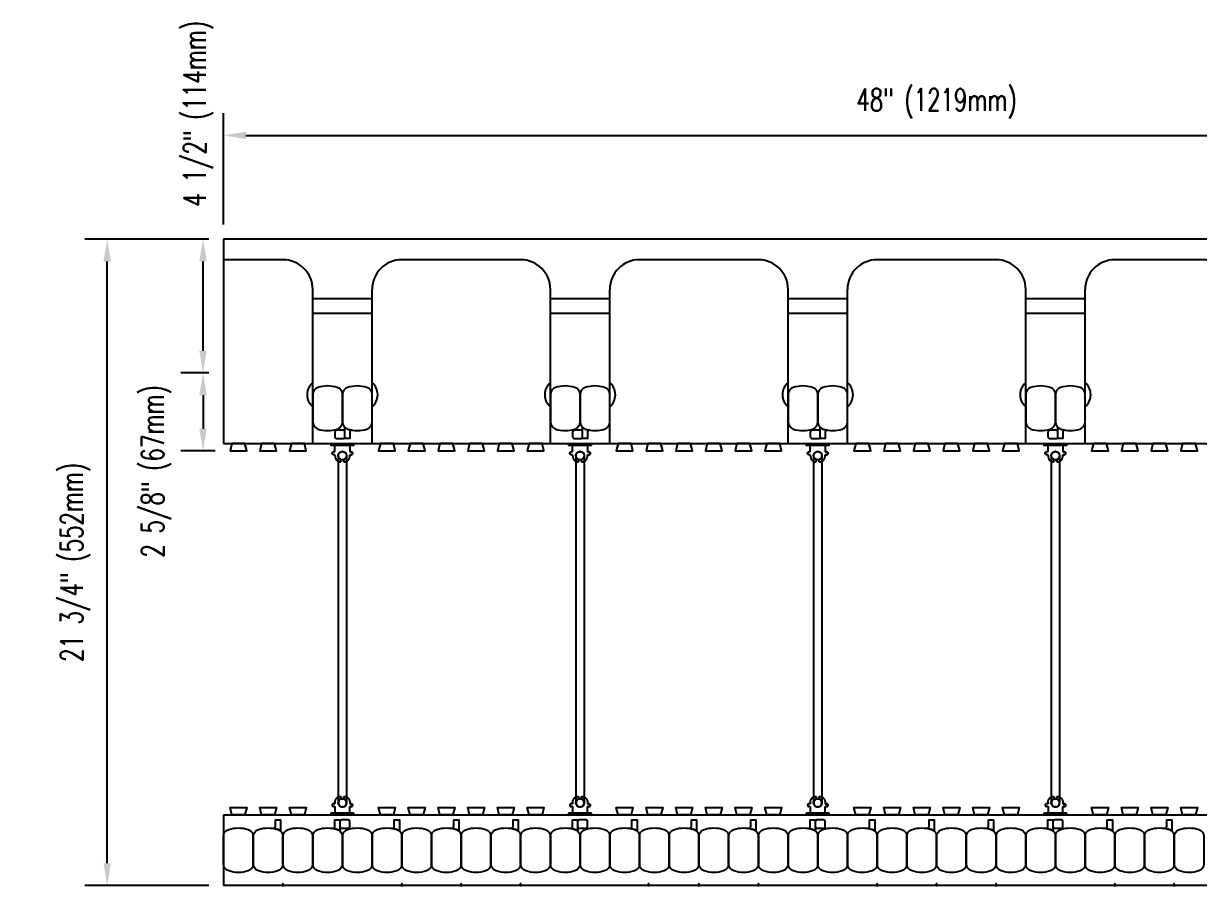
# Model space of a CAD drawing. Header units: inches. Extents: x 434.7 to 494.2, y 240.4 to 298.6.
# Drawn here: x 434.69 to 474.28, y 269.61 to 298.63 of the extents above; entities that cross this region are included whole.
import ezdxf

# ---------------------------------------------------------------- set-up
doc = ezdxf.new("R2010")
doc.units = ezdxf.units.IN
doc.header["$MEASUREMENT"] = 0
for name, color, linetype in [('HATCH', 12, 'Continuous'), ('line25', 2, 'Continuous'), ('LINE50', 5, 'Continuous'), ('LINE9', 9, 'Continuous'), ('TEXT', 4, 'Continuous')]:
    doc.layers.add(name, color=color, linetype=linetype)
doc.styles.add('DIM', font='romans.shx', dxfattribs={"width": 0.7})
doc.dimstyles.new('ext_8', dxfattribs={"dimscale": 8, "dimtxt": 0.09375, "dimasz": 0.09375, "dimexe": 0.09375, "dimexo": 0.0625, "dimgap": 0.0625, "dimtad": 1, "dimdec": 3, "dimzin": 3, "dimdsep": 46, "dimlunit": 4, "dimtxsty": 'DIM', "dimcen": 0.09, "dimdle": 0.09375, "dimclrt": 4, "dimadec": 0, "dimazin": 0, "dimtfac": 1, "dimtdec": 3, "dimtmove": 2, "dimatfit": 3, "dimfxl": 0.09375, "dimfrac": 2, "dimtolj": 1, "dimtzin": 0, "dimarcsym": 0})

# ---------------------------------------------------------------- blocks, each defined once
blk = doc.blocks.new('*D38')
at = {"layer": 'Defpoints', "color": 0, "transparency": 16777216}
for p in [(489.428, 294.863), (441.428, 291.365), (489.428, 291.365)]:
    blk.add_point(p, dxfattribs=at)
at = {"layer": 'TEXT', "color": 0, "lineweight": -2, "transparency": 16777216}
for p, q in [((441.428, 291.865), (441.428, 295.613)), ((489.428, 291.865), (489.428, 295.613)), ((442.178, 294.863), (488.678, 294.863))]:
    blk.add_line(p, q, dxfattribs=at)
at = {"layer": 'TEXT', "color": 0, "transparency": 16777216}
for points in [[(442.178, 294.988), (442.178, 294.738), (441.428, 294.863)], [(488.678, 294.988), (488.678, 294.738), (489.428, 294.863)]]:
    blk.add_solid(points, dxfattribs=at)
at = {"layer": 'TEXT', "color": 4, "transparency": 16777216, "insert": (465.428, 295.935), "char_height": 0.75, "attachment_point": 5, "style": 'DIM'}
blk.add_mtext('\\A1;48" (1219mm)', dxfattribs=at)
blk = doc.blocks.new('*D30')
at = {"layer": 'Defpoints', "color": 0, "transparency": 16777216}
for p in [(441.428, 286.865), (440.737, 284.24), (441.647, 284.24)]:
    blk.add_point(p, dxfattribs=at)
at = {"layer": 'TEXT', "color": 0, "lineweight": -2, "transparency": 16777216}
for p, q in [((440.928, 286.865), (439.987, 286.865)), ((440.737, 286.115), (440.737, 284.99)), ((441.147, 284.24), (439.987, 284.24))]:
    blk.add_line(p, q, dxfattribs=at)
at = {"layer": 'TEXT', "color": 0, "transparency": 16777216}
for points in [[(440.612, 286.115), (440.862, 286.115), (440.737, 286.865)], [(440.612, 284.99), (440.862, 284.99), (440.737, 284.24)]]:
    blk.add_solid(points, dxfattribs=at)
at = {"layer": 'TEXT', "color": 4, "transparency": 16777216, "insert": (439.166, 283.552), "char_height": 0.75, "attachment_point": 5, "rotation": 90, "style": 'DIM'}
blk.add_mtext('\\A1;2 5/8" (67mm)', dxfattribs=at)
blk = doc.blocks.new('*D31')
at = {"layer": 'Defpoints', "color": 0, "transparency": 16777216}
for p in [(440.737, 291.365), (441.428, 291.365), (441.428, 286.865)]:
    blk.add_point(p, dxfattribs=at)
at = {"layer": 'TEXT', "color": 0, "lineweight": -2, "transparency": 16777216}
for p, q in [((440.928, 291.365), (439.987, 291.365)), ((440.737, 287.615), (440.737, 290.615)), ((440.928, 286.865), (439.987, 286.865))]:
    blk.add_line(p, q, dxfattribs=at)
at = {"layer": 'TEXT', "color": 0, "transparency": 16777216}
for points in [[(440.612, 290.615), (440.862, 290.615), (440.737, 291.365)], [(440.612, 287.615), (440.862, 287.615), (440.737, 286.865)]]:
    blk.add_solid(points, dxfattribs=at)
at = {"layer": 'TEXT', "color": 4, "transparency": 16777216, "insert": (440.577, 295.59), "char_height": 0.75, "attachment_point": 5, "rotation": 90, "style": 'DIM'}
blk.add_mtext('\\A1;4 1/2" (114mm)', dxfattribs=at)
blk = doc.blocks.new('*D39')
at = {"layer": 'Defpoints', "color": 0, "transparency": 16777216}
for p in [(437.511, 291.365), (441.428, 291.365), (441.428, 269.615)]:
    blk.add_point(p, dxfattribs=at)
at = {"layer": 'TEXT', "color": 0, "lineweight": -2, "transparency": 16777216}
for p, q in [((440.928, 291.365), (436.761, 291.365)), ((437.511, 270.365), (437.511, 290.615)), ((440.928, 269.615), (436.761, 269.615))]:
    blk.add_line(p, q, dxfattribs=at)
at = {"layer": 'TEXT', "color": 0, "transparency": 16777216}
for points in [[(437.386, 290.615), (437.636, 290.615), (437.511, 291.365)], [(437.386, 270.365), (437.636, 270.365), (437.511, 269.615)]]:
    blk.add_solid(points, dxfattribs=at)
at = {"layer": 'TEXT', "color": 4, "transparency": 16777216, "insert": (436.44, 280.49), "char_height": 0.75, "attachment_point": 5, "rotation": 90, "style": 'DIM'}
blk.add_mtext('\\A1;21 3/4" (552mm)', dxfattribs=at)
blk = doc.blocks.new('WEB_12_CENTRE_TOP')
for p, q in [((11.688, 0.141), (0, 0.141)), ((11.688, -0.141), (0, -0.141))]:
    blk.add_line(p, q)
for centre in [(0, 0), (11.688, 0)]:
    blk.add_circle(centre, 0.141)
blk = doc.blocks.new('Connector')
blk.add_point((0.271, 0))
at = {"layer": 'LINE9'}
for p, q in [((0, 0.375), (0, -0.375)), ((0.062, -0.375), (0.062, 0.375)), ((0.281, 0.25), (0.062, 0.25))]:
    blk.add_line(p, q, dxfattribs=at)
for points, weights in [([(0.007, 0.375), (0.004, 0.375), (0, 0.375)], [1, 0.972587069138, 0.950305488115]), ([(0.327, 0.343), (0.308, 0.343), (0.281, 0.317), (0.281, 0.297)], [1, 0.85355339, 0.85355339, 1]), ([(0.328, 0.343), (0.327, 0.343), (0.327, 0.343)], [1, 0.70710678, 1]), ([(0.375, 0.297), (0.375, 0.317), (0.348, 0.343), (0.329, 0.343)], [1, 0.85355339, 0.85355339, 1]), ([(0.406, 0.25), (0.546, 0.25), (0.619, 0.131)], [0.958404415409, 0.794674173519, 0.864651571113]), ([(0.619, 0.052), (0.612, 0.049), (0.604, 0.049)], [0.83615024178, 0.892081430621, 1]), ([(0, -0.375), (0.004, -0.375), (0.007, -0.375)], [0.950305488115, 0.972587069138, 1]), ([(0.281, -0.297), (0.281, -0.317), (0.308, -0.343), (0.327, -0.343)], [1, 0.85355339, 0.85355339, 1]), ([(0.327, -0.343), (0.281, -0.343), (0.281, -0.297)], [1, 0.70710678, 1]), ([(0.329, -0.343), (0.348, -0.343), (0.375, -0.317), (0.375, -0.297)], [1, 0.85355339, 0.85355339, 1]), ([(0.375, -0.297), (0.375, -0.343), (0.329, -0.343)], [1, 0.70710678, 1]), ([(0.619, -0.131), (0.546, -0.25), (0.406, -0.25)], [0.864651574428, 0.794674169686, 0.958404415195]), ([(0.604, -0.049), (0.612, -0.049), (0.619, -0.052)], [1, 0.89208144177, 0.836150253337])]:
    blk.add_rational_spline(points, weights, degree=2, dxfattribs=at)
for points, degree in [([(0, 0.375), (0.002, 0.375), (0.005, 0.375), (0.007, 0.375)], 3), ([(0.007, 0.375), (0.021, 0.375), (0.051, 0.375), (0.062, 0.375), (0.062, 0.375)], 3), ([(0.281, 0.25), (0.281, 0.297)], 1), ([(0.327, 0.343), (0.327, 0.343), (0.328, 0.343), (0.328, 0.343)], 3), ([(0.328, 0.343), (0.329, 0.343), (0.329, 0.343), (0.329, 0.343)], 3), ([(0.375, 0.25), (0.375, 0.297)], 1), ([(0.406, 0.25), (0.375, 0.25)], 1), ([(0.406, 0.25), (0.406, 0.25)], 1), ([(0.406, 0.25), (0.406, 0.25)], 1), ([(0.406, 0.25), (0.406, 0.25)], 1), ([(0.406, 0.25), (0.406, 0.25)], 1), ([(0.406, 0.25), (0.406, 0.25)], 1), ([(0.406, 0.25), (0.406, 0.25)], 1), ([(0.406, 0.25), (0.406, 0.25)], 1), ([(0.406, 0.25), (0.406, 0.25)], 1), ([(0.406, 0.25), (0.406, 0.25)], 1), ([(0.406, 0.25), (0.406, 0.25)], 1), ([(0.406, 0.25), (0.406, 0.25)], 1), ([(0.406, 0.25), (0.406, 0.25)], 1), ([(0.406, 0.25), (0.406, 0.25)], 1), ([(0.406, 0.25), (0.406, 0.25)], 1), ([(0.406, 0.25), (0.406, 0.25)], 1), ([(0.406, 0.25), (0.406, 0.25)], 1), ([(0.406, 0.25), (0.406, 0.25)], 1), ([(0.406, 0.25), (0.406, 0.25)], 1), ([(0.406, 0.25), (0.406, 0.25)], 1), ([(0.406, 0.25), (0.406, 0.25)], 1), ([(0.406, 0.25), (0.406, 0.25)], 1), ([(0.406, 0.25), (0.406, 0.25)], 1), ([(0.406, 0.25), (0.406, 0.25)], 1), ([(0.406, 0.25), (0.406, 0.25)], 1), ([(0.604, 0.049), (0.532, 0.049)], 1), ([(0.532, 0.049), (0.532, 0.049)], 1), ([(0.532, 0.049), (0.532, 0.049)], 1), ([(0.532, 0.049), (0.532, 0.049)], 1), ([(0.532, 0.049), (0.532, 0.049)], 1), ([(0.532, 0.049), (0.532, 0.049)], 1), ([(0.532, 0.049), (0.532, 0.049)], 1), ([(0.532, 0.049), (0.532, 0.049)], 1), ([(0.532, 0.049), (0.532, 0.049)], 1), ([(0.532, 0.049), (0.532, 0.049)], 1), ([(0.532, 0.049), (0.532, 0.049)], 1), ([(0.604, 0.049), (0.609, 0.049), (0.614, 0.05), (0.619, 0.052)], 3), ([(0.604, 0.049), (0.604, 0.049)], 1), ([(0.604, 0.049), (0.604, 0.049)], 1), ([(0.604, 0.049), (0.604, 0.049)], 1), ([(0.604, 0.049), (0.604, 0.049)], 1), ([(0.619, 0.131), (0.619, 0.052)], 1), ([(0.619, 0.131), (0.619, 0.131)], 1), ([(0.619, 0.131), (0.619, 0.131)], 1), ([(0.619, 0.131), (0.619, 0.131)], 1), ([(0.619, 0.131), (0.619, 0.131)], 1), ([(0.007, -0.375), (0.005, -0.375), (0.002, -0.375), (0, -0.375)], 3), ([(0.062, -0.375), (0.062, -0.375), (0.051, -0.375), (0.021, -0.375), (0.007, -0.375)], 3), ([(0.062, -0.25), (0.281, -0.25)], 1), ([(0.281, -0.297), (0.281, -0.25)], 1), ([(0.281, -0.25), (0.281, -0.297)], 1), ([(0.328, -0.343), (0.328, -0.343), (0.327, -0.343), (0.327, -0.343)], 3), ([(0.329, -0.343), (0.329, -0.343), (0.329, -0.343), (0.328, -0.343)], 3), ([(0.375, -0.25), (0.375, -0.297)], 1), ([(0.375, -0.297), (0.375, -0.25)], 1), ([(0.406, -0.25), (0.375, -0.25)], 1), ([(0.406, -0.25), (0.406, -0.25)], 1), ([(0.406, -0.25), (0.406, -0.25)], 1), ([(0.406, -0.25), (0.406, -0.25)], 1), ([(0.406, -0.25), (0.406, -0.25)], 1), ([(0.406, -0.25), (0.406, -0.25)], 1), ([(0.406, -0.25), (0.406, -0.25)], 1), ([(0.406, -0.25), (0.406, -0.25)], 1), ([(0.406, -0.25), (0.406, -0.25)], 1), ([(0.406, -0.25), (0.406, -0.25)], 1), ([(0.406, -0.25), (0.406, -0.25)], 1), ([(0.406, -0.25), (0.406, -0.25)], 1), ([(0.532, -0.049), (0.604, -0.049)], 1), ([(0.604, -0.049), (0.58, -0.049), (0.556, -0.049), (0.532, -0.049)], 3), ([(0.532, -0.049), (0.532, -0.049)], 1), ([(0.532, -0.049), (0.532, -0.049)], 1), ([(0.532, -0.049), (0.532, -0.049)], 1), ([(0.532, -0.049), (0.532, -0.049)], 1), ([(0.619, -0.052), (0.614, -0.05), (0.609, -0.049), (0.604, -0.049)], 3), ([(0.604, -0.049), (0.604, -0.049)], 1), ([(0.604, -0.049), (0.604, -0.049)], 1), ([(0.604, -0.049), (0.604, -0.049)], 1), ([(0.604, -0.049), (0.604, -0.049)], 1), ([(0.604, -0.049), (0.604, -0.049)], 1), ([(0.604, -0.049), (0.604, -0.049)], 1), ([(0.604, -0.049), (0.604, -0.049)], 1), ([(0.604, -0.049), (0.604, -0.049)], 1), ([(0.619, -0.052), (0.619, -0.131)], 1), ([(0.619, -0.131), (0.619, -0.131)], 1), ([(0.619, -0.131), (0.619, -0.131)], 1), ([(0.619, -0.131), (0.619, -0.131)], 1), ([(0.619, -0.131), (0.619, -0.131)], 1)]:
    blk.add_open_spline(points, degree=degree, dxfattribs=at)
for points, weights, knots in [([(0.062, 0.375), (0.062, 0.375), (0.046, 0.375), (0.03, 0.375), (0.007, 0.375)], [0.868718858569, 0.861102746415, 1, 0.861102734288, 0.868718859898], [0, 0, 0, 0.5, 0.5, 1, 1, 1]), ([(0.532, 0.049), (0.472, 0.203), (0.333, 0.113), (0.157, 0), (0.333, -0.113), (0.472, -0.203), (0.532, -0.049)], [0.899508922286, 0.599718215298, 1, 0.54226024, 1, 0.599718224335, 0.899508908749], [0, 0, 0, 0.318112, 0.318112, 0.681888, 0.681888, 1, 1, 1]), ([(0.007, -0.375), (0.03, -0.375), (0.046, -0.375), (0.062, -0.375), (0.062, -0.375)], [0.868718859319, 0.861102739573, 1, 0.861102742958, 0.868718858948], [0, 0, 0, 0.5, 0.5, 1, 1, 1])]:
    blk.add_rational_spline(points, weights, degree=2, knots=knots, dxfattribs=at)

msp = doc.modelspace()

# ---------------------------------------------------------------- linework, layer by layer
at = {"layer": 'HATCH'}
for p, q in [((446.4282, 289.3648), (444.4282, 289.3648)), ((454.4282, 289.3648), (452.4282, 289.3648)), ((462.4282, 289.3648), (460.4282, 289.3648)), ((470.4282, 289.3648), (468.4282, 289.3648)), ((446.4282, 288.8648), (444.4282, 288.8648)), ((454.4282, 288.8648), (452.4282, 288.8648)), ((462.4282, 288.8648), (460.4282, 288.8648)), ((470.4282, 288.8648), (468.4282, 288.8648))]:
    msp.add_line(p, q, dxfattribs=at)
at = {"layer": 'line25'}
for p, q in [((443.4282, 290.6773), (441.4282, 290.6773)), ((451.4282, 290.6773), (447.4282, 290.6773)), ((459.4282, 290.6773), (455.4282, 290.6773)), ((467.4282, 290.6773), (463.4282, 290.6773)), ((475.4282, 290.6773), (471.4282, 290.6773)), ((444.4282, 284.4898), (444.4282, 289.6773)), ((446.4282, 284.4898), (446.4282, 289.6773)), ((452.4282, 284.4898), (452.4282, 289.6773)), ((454.4282, 284.4898), (454.4282, 289.6773)), ((460.4282, 284.4898), (460.4282, 289.6773)), ((462.4282, 284.4898), (462.4282, 289.6773)), ((468.4282, 284.4898), (468.4282, 289.6773)), ((470.4282, 284.4898), (470.4282, 289.6773)), ((441.4282, 284.4898), (489.4282, 284.4898)), ((441.4282, 271.9898), (489.4282, 271.9898))]:
    msp.add_line(p, q, dxfattribs=at)
for points in [[(441.7093, 284.4898), (441.647, 284.2398), (442.2093, 284.2398), (442.147, 284.4898)], [(442.7093, 284.4898), (442.647, 284.2398), (443.2093, 284.2398), (443.147, 284.4898)], [(443.7093, 284.4898), (443.647, 284.2398), (444.2093, 284.2398), (444.147, 284.4898)], [(446.7093, 284.4898), (446.647, 284.2398), (447.2093, 284.2398), (447.147, 284.4898)], [(447.7093, 284.4898), (447.647, 284.2398), (448.2093, 284.2398), (448.147, 284.4898)], [(448.7093, 284.4898), (448.647, 284.2398), (449.2093, 284.2398), (449.147, 284.4898)], [(449.7093, 284.4898), (449.647, 284.2398), (450.2093, 284.2398), (450.147, 284.4898)], [(450.7093, 284.4898), (450.647, 284.2398), (451.2093, 284.2398), (451.147, 284.4898)], [(451.7093, 284.4898), (451.647, 284.2398), (452.2093, 284.2398), (452.147, 284.4898)], [(454.7093, 284.4898), (454.647, 284.2398), (455.2093, 284.2398), (455.147, 284.4898)], [(455.7093, 284.4898), (455.647, 284.2398), (456.2093, 284.2398), (456.147, 284.4898)], [(456.7093, 284.4898), (456.647, 284.2398), (457.2093, 284.2398), (457.147, 284.4898)], [(457.7093, 284.4898), (457.647, 284.2398), (458.2093, 284.2398), (458.147, 284.4898)], [(458.7093, 284.4898), (458.647, 284.2398), (459.2093, 284.2398), (459.147, 284.4898)], [(459.7093, 284.4898), (459.647, 284.2398), (460.2093, 284.2398), (460.147, 284.4898)], [(462.7093, 284.4898), (462.647, 284.2398), (463.2093, 284.2398), (463.147, 284.4898)], [(463.7093, 284.4898), (463.647, 284.2398), (464.2093, 284.2398), (464.147, 284.4898)], [(464.7093, 284.4898), (464.647, 284.2398), (465.2093, 284.2398), (465.147, 284.4898)], [(465.7093, 284.4898), (465.647, 284.2398), (466.2093, 284.2398), (466.147, 284.4898)], [(466.7093, 284.4898), (466.647, 284.2398), (467.2093, 284.2398), (467.147, 284.4898)], [(467.7093, 284.4898), (467.647, 284.2398), (468.2093, 284.2398), (468.147, 284.4898)], [(470.7093, 284.4898), (470.647, 284.2398), (471.2093, 284.2398), (471.147, 284.4898)], [(471.7093, 284.4898), (471.647, 284.2398), (472.2093, 284.2398), (472.147, 284.4898)], [(472.7093, 284.4898), (472.647, 284.2398), (473.2093, 284.2398), (473.147, 284.4898)], [(473.7093, 284.4898), (473.647, 284.2398), (474.2093, 284.2398), (474.147, 284.4898)], [(441.7093, 271.9898), (441.647, 272.2398), (442.2093, 272.2398), (442.147, 271.9898)], [(442.7093, 271.9898), (442.647, 272.2398), (443.2093, 272.2398), (443.147, 271.9898)], [(443.7093, 271.9898), (443.647, 272.2398), (444.2093, 272.2398), (444.147, 271.9898)], [(446.7093, 271.9898), (446.647, 272.2398), (447.2093, 272.2398), (447.147, 271.9898)], [(447.7093, 271.9898), (447.647, 272.2398), (448.2093, 272.2398), (448.147, 271.9898)], [(448.7093, 271.9898), (448.647, 272.2398), (449.2093, 272.2398), (449.147, 271.9898)], [(449.7093, 271.9898), (449.647, 272.2398), (450.2093, 272.2398), (450.147, 271.9898)], [(450.7093, 271.9898), (450.647, 272.2398), (451.2093, 272.2398), (451.147, 271.9898)], [(451.7093, 271.9898), (451.647, 272.2398), (452.2093, 272.2398), (452.147, 271.9898)], [(454.7093, 271.9898), (454.647, 272.2398), (455.2093, 272.2398), (455.147, 271.9898)], [(455.7093, 271.9898), (455.647, 272.2398), (456.2093, 272.2398), (456.147, 271.9898)], [(456.7093, 271.9898), (456.647, 272.2398), (457.2093, 272.2398), (457.147, 271.9898)], [(457.7093, 271.9898), (457.647, 272.2398), (458.2093, 272.2398), (458.147, 271.9898)], [(458.7093, 271.9898), (458.647, 272.2398), (459.2093, 272.2398), (459.147, 271.9898)], [(459.7093, 271.9898), (459.647, 272.2398), (460.2093, 272.2398), (460.147, 271.9898)], [(462.7093, 271.9898), (462.647, 272.2398), (463.2093, 272.2398), (463.147, 271.9898)], [(463.7093, 271.9898), (463.647, 272.2398), (464.2093, 272.2398), (464.147, 271.9898)], [(464.7093, 271.9898), (464.647, 272.2398), (465.2093, 272.2398), (465.147, 271.9898)], [(465.7093, 271.9898), (465.647, 272.2398), (466.2093, 272.2398), (466.147, 271.9898)], [(466.7093, 271.9898), (466.647, 272.2398), (467.2093, 272.2398), (467.147, 271.9898)], [(467.7093, 271.9898), (467.647, 272.2398), (468.2093, 272.2398), (468.147, 271.9898)], [(470.7093, 271.9898), (470.647, 272.2398), (471.2093, 272.2398), (471.147, 271.9898)], [(471.7093, 271.9898), (471.647, 272.2398), (472.2093, 272.2398), (472.147, 271.9898)], [(472.7093, 271.9898), (472.647, 272.2398), (473.2093, 272.2398), (473.147, 271.9898)], [(473.7093, 271.9898), (473.647, 272.2398), (474.2093, 272.2398), (474.147, 271.9898)]]:
    msp.add_lwpolyline(points, close=True, dxfattribs=at)
for centre, start, end in [((443.4282, 289.6773), 0, 90), ((447.4282, 289.6773), 90, 180), ((451.4282, 289.6773), 0, 90), ((455.4282, 289.6773), 90, 180), ((459.4282, 289.6773), 0, 90), ((463.4282, 289.6773), 90, 180), ((467.4282, 289.6773), 0, 90), ((471.4282, 289.6773), 90, 180)]:
    msp.add_arc(centre, 1, start, end, dxfattribs=at)
at = {"layer": 'LINE50'}
for p, q in [((489.4282, 291.3648), (441.4282, 291.3648)), ((441.4282, 291.3648), (441.4282, 284.4898)), ((441.4282, 271.9898), (441.4282, 269.6148)), ((489.4282, 269.6148), (441.4282, 269.6148))]:
    msp.add_line(p, q, dxfattribs=at)
at = {"layer": 'LINE9'}
for points in [[(444.6012, 284.9789, 0.1576708), (445.2551, 284.9789, 0.3253046), (445.4282, 285.2167), (445.4282, 286.1379, 0.3253046), (445.2551, 286.3758, 0.1576708), (444.6012, 286.3758, 0.3253046), (444.4282, 286.1379), (444.4282, 285.2167, 0.3253046)], [(445.6012, 284.9789, 0.1576708), (446.2551, 284.9789, 0.3253046), (446.4282, 285.2167), (446.4282, 286.1379, 0.3253046), (446.2551, 286.3758, 0.1576708), (445.6012, 286.3758, 0.3253046), (445.4282, 286.1379), (445.4282, 285.2167, 0.3253046)], [(452.6012, 284.9789, 0.1576708), (453.2551, 284.9789, 0.3253046), (453.4282, 285.2167), (453.4282, 286.1379, 0.3253046), (453.2551, 286.3758, 0.1576708), (452.6012, 286.3758, 0.3253046), (452.4282, 286.1379), (452.4282, 285.2167, 0.3253046)], [(453.6012, 284.9789, 0.1576708), (454.2551, 284.9789, 0.3253046), (454.4282, 285.2167), (454.4282, 286.1379, 0.3253046), (454.2551, 286.3758, 0.1576708), (453.6012, 286.3758, 0.3253046), (453.4282, 286.1379), (453.4282, 285.2167, 0.3253046)], [(460.6012, 284.9789, 0.1576708), (461.2551, 284.9789, 0.3253046), (461.4282, 285.2167), (461.4282, 286.1379, 0.3253046), (461.2551, 286.3758, 0.1576708), (460.6012, 286.3758, 0.3253046), (460.4282, 286.1379), (460.4282, 285.2167, 0.3253046)], [(461.6012, 284.9789, 0.1576708), (462.2551, 284.9789, 0.3253046), (462.4282, 285.2167), (462.4282, 286.1379, 0.3253046), (462.2551, 286.3758, 0.1576708), (461.6012, 286.3758, 0.3253046), (461.4282, 286.1379), (461.4282, 285.2167, 0.3253046)], [(468.6012, 284.9789, 0.1576708), (469.2551, 284.9789, 0.3253046), (469.4282, 285.2167), (469.4282, 286.1379, 0.3253046), (469.2551, 286.3758, 0.1576708), (468.6012, 286.3758, 0.3253046), (468.4282, 286.1379), (468.4282, 285.2167, 0.3253046)], [(469.6012, 284.9789, 0.1576708), (470.2551, 284.9789, 0.3253046), (470.4282, 285.2167), (470.4282, 286.1379, 0.3253046), (470.2551, 286.3758, 0.1576708), (469.6012, 286.3758, 0.3253046), (469.4282, 286.1379), (469.4282, 285.2167, 0.3253046)], [(445.6012, 284.9789, 0.0372667), (445.7549, 284.9415, 0.4630356), (445.6822, 284.8799), (445.6822, 284.6583), (445.5114, 284.6583), (445.5114, 285.0044, 0.1890024), (445.4948, 285.0468, 0.1284074)], [(453.6012, 284.9789, 0.0372667), (453.7549, 284.9415, 0.4630356), (453.6822, 284.8799), (453.6822, 284.6583), (453.5114, 284.6583), (453.5114, 285.0044, 0.1890024), (453.4948, 285.0468, 0.1284074)], [(461.6012, 284.9789, 0.0372667), (461.7549, 284.9415, 0.4630356), (461.6822, 284.8799), (461.6822, 284.6583), (461.5114, 284.6583), (461.5114, 285.0044, 0.1890024), (461.4948, 285.0468, 0.1284074)], [(469.6012, 284.9789, 0.0372667), (469.7549, 284.9415, 0.4630356), (469.6822, 284.8799), (469.6822, 284.6583), (469.5114, 284.6583), (469.5114, 285.0044, 0.1890024), (469.4948, 285.0468, 0.1284074)], [(445.2366, 284.6583), (445.4489, 284.6583, 0.4142136), (445.5114, 284.7208), (445.5114, 284.8733, 0.4142136), (445.4489, 284.9358), (445.2366, 284.9358, 0.4142136), (445.1741, 284.8733), (445.1741, 284.7208, 0.4142136)], [(453.2366, 284.6583), (453.4489, 284.6583, 0.4142136), (453.5114, 284.7208), (453.5114, 284.8733, 0.4142136), (453.4489, 284.9358), (453.2366, 284.9358, 0.4142136), (453.1741, 284.8733), (453.1741, 284.7208, 0.4142136)], [(461.2366, 284.6583), (461.4489, 284.6583, 0.4142136), (461.5114, 284.7208), (461.5114, 284.8733, 0.4142136), (461.4489, 284.9358), (461.2366, 284.9358, 0.4142136), (461.1741, 284.8733), (461.1741, 284.7208, 0.4142136)], [(469.2366, 284.6583), (469.4489, 284.6583, 0.4142136), (469.5114, 284.7208), (469.5114, 284.8733, 0.4142136), (469.4489, 284.9358), (469.2366, 284.9358, 0.4142136), (469.1741, 284.8733), (469.1741, 284.7208, 0.4142136)], [(441.6012, 271.5008, -0.1576708), (442.2551, 271.5008, -0.3253046), (442.4282, 271.2629), (442.4282, 270.3417, -0.3253046), (442.2551, 270.1039, -0.1576708), (441.6012, 270.1039, -0.3253046), (441.4282, 270.3417), (441.4282, 271.2629, -0.3253046)], [(442.6012, 271.5008, -0.1576708), (443.2551, 271.5008, -0.3253046), (443.4282, 271.2629), (443.4282, 270.3417, -0.3253046), (443.2551, 270.1039, -0.1576708), (442.6012, 270.1039, -0.3253046), (442.4282, 270.3417), (442.4282, 271.2629, -0.3253046)], [(443.2551, 271.5008, 0.0372667), (443.1014, 271.5381, 0.4630356), (443.1741, 271.5998), (443.1741, 271.8214), (443.3449, 271.8214), (443.3449, 271.4753, 0.1890024), (443.3616, 271.4328, 0.1284074)], [(443.6012, 271.5008, -0.1576708), (444.2551, 271.5008, -0.3253046), (444.4282, 271.2629), (444.4282, 270.3417, -0.3253046), (444.2551, 270.1039, -0.1576708), (443.6012, 270.1039, -0.3253046), (443.4282, 270.3417), (443.4282, 271.2629, -0.3253046)], [(444.6012, 271.5008, -0.1576708), (445.2551, 271.5008, -0.3253046), (445.4282, 271.2629), (445.4282, 270.3417, -0.3253046), (445.2551, 270.1039, -0.1576708), (444.6012, 270.1039, -0.3253046), (444.4282, 270.3417), (444.4282, 271.2629, -0.3253046)], [(445.2551, 271.5008, 0.0372667), (445.1014, 271.5381, 0.4630356), (445.1741, 271.5998), (445.1741, 271.8214), (445.3449, 271.8214), (445.3449, 271.4753, 0.1890024), (445.3616, 271.4328, 0.1284074)], [(445.3449, 271.6064, 0.4142136), (445.4074, 271.5439), (445.6197, 271.5439, 0.4142136), (445.6822, 271.6064), (445.6822, 271.7589, 0.4142136), (445.6197, 271.8214), (445.4074, 271.8214, 0.4142136), (445.3449, 271.7589)], [(445.6012, 271.5008, -0.1576708), (446.2551, 271.5008, -0.3253046), (446.4282, 271.2629), (446.4282, 270.3417, -0.3253046), (446.2551, 270.1039, -0.1576708), (445.6012, 270.1039, -0.3253046), (445.4282, 270.3417), (445.4282, 271.2629, -0.3253046)], [(446.6012, 271.5008, -0.1576708), (447.2551, 271.5008, -0.3253046), (447.4282, 271.2629), (447.4282, 270.3417, -0.3253046), (447.2551, 270.1039, -0.1576708), (446.6012, 270.1039, -0.3253046), (446.4282, 270.3417), (446.4282, 271.2629, -0.3253046)], [(447.2551, 271.5008, 0.0372667), (447.1014, 271.5381, 0.4630356), (447.1741, 271.5998), (447.1741, 271.8214), (447.3449, 271.8214), (447.3449, 271.4753, 0.1890024), (447.3616, 271.4328, 0.1284074)], [(447.6012, 271.5008, -0.1576708), (448.2551, 271.5008, -0.3253046), (448.4282, 271.2629), (448.4282, 270.3417, -0.3253046), (448.2551, 270.1039, -0.1576708), (447.6012, 270.1039, -0.3253046), (447.4282, 270.3417), (447.4282, 271.2629, -0.3253046)], [(448.6012, 271.5008, -0.1576708), (449.2551, 271.5008, -0.3253046), (449.4282, 271.2629), (449.4282, 270.3417, -0.3253046), (449.2551, 270.1039, -0.1576708), (448.6012, 270.1039, -0.3253046), (448.4282, 270.3417), (448.4282, 271.2629, -0.3253046)], [(449.2551, 271.5008, 0.0372667), (449.1014, 271.5381, 0.4630356), (449.1741, 271.5998), (449.1741, 271.8214), (449.3449, 271.8214), (449.3449, 271.4753, 0.1890024), (449.3616, 271.4328, 0.1284074)], [(449.6012, 271.5008, -0.1576708), (450.2551, 271.5008, -0.3253046), (450.4282, 271.2629), (450.4282, 270.3417, -0.3253046), (450.2551, 270.1039, -0.1576708), (449.6012, 270.1039, -0.3253046), (449.4282, 270.3417), (449.4282, 271.2629, -0.3253046)], [(450.6012, 271.5008, -0.1576708), (451.2551, 271.5008, -0.3253046), (451.4282, 271.2629), (451.4282, 270.3417, -0.3253046), (451.2551, 270.1039, -0.1576708), (450.6012, 270.1039, -0.3253046), (450.4282, 270.3417), (450.4282, 271.2629, -0.3253046)], [(451.2551, 271.5008, 0.0372667), (451.1014, 271.5381, 0.4630356), (451.1741, 271.5998), (451.1741, 271.8214), (451.3449, 271.8214), (451.3449, 271.4753, 0.1890024), (451.3616, 271.4328, 0.1284074)], [(451.6012, 271.5008, -0.1576708), (452.2551, 271.5008, -0.3253046), (452.4282, 271.2629), (452.4282, 270.3417, -0.3253046), (452.2551, 270.1039, -0.1576708), (451.6012, 270.1039, -0.3253046), (451.4282, 270.3417), (451.4282, 271.2629, -0.3253046)], [(452.6012, 271.5008, -0.1576708), (453.2551, 271.5008, -0.3253046), (453.4282, 271.2629), (453.4282, 270.3417, -0.3253046), (453.2551, 270.1039, -0.1576708), (452.6012, 270.1039, -0.3253046), (452.4282, 270.3417), (452.4282, 271.2629, -0.3253046)], [(453.2551, 271.5008, 0.0372667), (453.1014, 271.5381, 0.4630356), (453.1741, 271.5998), (453.1741, 271.8214), (453.3449, 271.8214), (453.3449, 271.4753, 0.1890024), (453.3616, 271.4328, 0.1284074)], [(453.3449, 271.6064, 0.4142136), (453.4074, 271.5439), (453.6197, 271.5439, 0.4142136), (453.6822, 271.6064), (453.6822, 271.7589, 0.4142136), (453.6197, 271.8214), (453.4074, 271.8214, 0.4142136), (453.3449, 271.7589)], [(453.6012, 271.5008, -0.1576708), (454.2551, 271.5008, -0.3253046), (454.4282, 271.2629), (454.4282, 270.3417, -0.3253046), (454.2551, 270.1039, -0.1576708), (453.6012, 270.1039, -0.3253046), (453.4282, 270.3417), (453.4282, 271.2629, -0.3253046)], [(454.6012, 271.5008, -0.1576708), (455.2551, 271.5008, -0.3253046), (455.4282, 271.2629), (455.4282, 270.3417, -0.3253046), (455.2551, 270.1039, -0.1576708), (454.6012, 270.1039, -0.3253046), (454.4282, 270.3417), (454.4282, 271.2629, -0.3253046)], [(455.2551, 271.5008, 0.0372667), (455.1014, 271.5381, 0.4630356), (455.1741, 271.5998), (455.1741, 271.8214), (455.3449, 271.8214), (455.3449, 271.4753, 0.1890024), (455.3616, 271.4328, 0.1284074)], [(455.6012, 271.5008, -0.1576708), (456.2551, 271.5008, -0.3253046), (456.4282, 271.2629), (456.4282, 270.3417, -0.3253046), (456.2551, 270.1039, -0.1576708), (455.6012, 270.1039, -0.3253046), (455.4282, 270.3417), (455.4282, 271.2629, -0.3253046)], [(456.6012, 271.5008, -0.1576708), (457.2551, 271.5008, -0.3253046), (457.4282, 271.2629), (457.4282, 270.3417, -0.3253046), (457.2551, 270.1039, -0.1576708), (456.6012, 270.1039, -0.3253046), (456.4282, 270.3417), (456.4282, 271.2629, -0.3253046)], [(457.2551, 271.5008, 0.0372667), (457.1014, 271.5381, 0.4630356), (457.1741, 271.5998), (457.1741, 271.8214), (457.3449, 271.8214), (457.3449, 271.4753, 0.1890024), (457.3616, 271.4328, 0.1284074)], [(457.6012, 271.5008, -0.1576708), (458.2551, 271.5008, -0.3253046), (458.4282, 271.2629), (458.4282, 270.3417, -0.3253046), (458.2551, 270.1039, -0.1576708), (457.6012, 270.1039, -0.3253046), (457.4282, 270.3417), (457.4282, 271.2629, -0.3253046)], [(458.6012, 271.5008, -0.1576708), (459.2551, 271.5008, -0.3253046), (459.4282, 271.2629), (459.4282, 270.3417, -0.3253046), (459.2551, 270.1039, -0.1576708), (458.6012, 270.1039, -0.3253046), (458.4282, 270.3417), (458.4282, 271.2629, -0.3253046)], [(459.2551, 271.5008, 0.0372667), (459.1014, 271.5381, 0.4630356), (459.1741, 271.5998), (459.1741, 271.8214), (459.3449, 271.8214), (459.3449, 271.4753, 0.1890024), (459.3616, 271.4328, 0.1284074)], [(459.6012, 271.5008, -0.1576708), (460.2551, 271.5008, -0.3253046), (460.4282, 271.2629), (460.4282, 270.3417, -0.3253046), (460.2551, 270.1039, -0.1576708), (459.6012, 270.1039, -0.3253046), (459.4282, 270.3417), (459.4282, 271.2629, -0.3253046)], [(460.6012, 271.5008, -0.1576708), (461.2551, 271.5008, -0.3253046), (461.4282, 271.2629), (461.4282, 270.3417, -0.3253046), (461.2551, 270.1039, -0.1576708), (460.6012, 270.1039, -0.3253046), (460.4282, 270.3417), (460.4282, 271.2629, -0.3253046)], [(461.2551, 271.5008, 0.0372667), (461.1014, 271.5381, 0.4630356), (461.1741, 271.5998), (461.1741, 271.8214), (461.3449, 271.8214), (461.3449, 271.4753, 0.1890024), (461.3616, 271.4328, 0.1284074)], [(461.3449, 271.6064, 0.4142136), (461.4074, 271.5439), (461.6197, 271.5439, 0.4142136), (461.6822, 271.6064), (461.6822, 271.7589, 0.4142136), (461.6197, 271.8214), (461.4074, 271.8214, 0.4142136), (461.3449, 271.7589)], [(461.6012, 271.5008, -0.1576708), (462.2551, 271.5008, -0.3253046), (462.4282, 271.2629), (462.4282, 270.3417, -0.3253046), (462.2551, 270.1039, -0.1576708), (461.6012, 270.1039, -0.3253046), (461.4282, 270.3417), (461.4282, 271.2629, -0.3253046)], [(462.6012, 271.5008, -0.1576708), (463.2551, 271.5008, -0.3253046), (463.4282, 271.2629), (463.4282, 270.3417, -0.3253046), (463.2551, 270.1039, -0.1576708), (462.6012, 270.1039, -0.3253046), (462.4282, 270.3417), (462.4282, 271.2629, -0.3253046)], [(463.2551, 271.5008, 0.0372667), (463.1014, 271.5381, 0.4630356), (463.1741, 271.5998), (463.1741, 271.8214), (463.3449, 271.8214), (463.3449, 271.4753, 0.1890024), (463.3616, 271.4328, 0.1284074)], [(463.6012, 271.5008, -0.1576708), (464.2551, 271.5008, -0.3253046), (464.4282, 271.2629), (464.4282, 270.3417, -0.3253046), (464.2551, 270.1039, -0.1576708), (463.6012, 270.1039, -0.3253046), (463.4282, 270.3417), (463.4282, 271.2629, -0.3253046)], [(464.6012, 271.5008, -0.1576708), (465.2551, 271.5008, -0.3253046), (465.4282, 271.2629), (465.4282, 270.3417, -0.3253046), (465.2551, 270.1039, -0.1576708), (464.6012, 270.1039, -0.3253046), (464.4282, 270.3417), (464.4282, 271.2629, -0.3253046)], [(465.2551, 271.5008, 0.0372667), (465.1014, 271.5381, 0.4630356), (465.1741, 271.5998), (465.1741, 271.8214), (465.3449, 271.8214), (465.3449, 271.4753, 0.1890024), (465.3616, 271.4328, 0.1284074)], [(465.6012, 271.5008, -0.1576708), (466.2551, 271.5008, -0.3253046), (466.4282, 271.2629), (466.4282, 270.3417, -0.3253046), (466.2551, 270.1039, -0.1576708), (465.6012, 270.1039, -0.3253046), (465.4282, 270.3417), (465.4282, 271.2629, -0.3253046)], [(466.6012, 271.5008, -0.1576708), (467.2551, 271.5008, -0.3253046), (467.4282, 271.2629), (467.4282, 270.3417, -0.3253046), (467.2551, 270.1039, -0.1576708), (466.6012, 270.1039, -0.3253046), (466.4282, 270.3417), (466.4282, 271.2629, -0.3253046)], [(467.2551, 271.5008, 0.0372667), (467.1014, 271.5381, 0.4630356), (467.1741, 271.5998), (467.1741, 271.8214), (467.3449, 271.8214), (467.3449, 271.4753, 0.1890024), (467.3616, 271.4328, 0.1284074)], [(467.6012, 271.5008, -0.1576708), (468.2551, 271.5008, -0.3253046), (468.4282, 271.2629), (468.4282, 270.3417, -0.3253046), (468.2551, 270.1039, -0.1576708), (467.6012, 270.1039, -0.3253046), (467.4282, 270.3417), (467.4282, 271.2629, -0.3253046)], [(468.6012, 271.5008, -0.1576708), (469.2551, 271.5008, -0.3253046), (469.4282, 271.2629), (469.4282, 270.3417, -0.3253046), (469.2551, 270.1039, -0.1576708), (468.6012, 270.1039, -0.3253046), (468.4282, 270.3417), (468.4282, 271.2629, -0.3253046)], [(469.2551, 271.5008, 0.0372667), (469.1014, 271.5381, 0.4630356), (469.1741, 271.5998), (469.1741, 271.8214), (469.3449, 271.8214), (469.3449, 271.4753, 0.1890024), (469.3616, 271.4328, 0.1284074)], [(469.3449, 271.6064, 0.4142136), (469.4074, 271.5439), (469.6197, 271.5439, 0.4142136), (469.6822, 271.6064), (469.6822, 271.7589, 0.4142136), (469.6197, 271.8214), (469.4074, 271.8214, 0.4142136), (469.3449, 271.7589)], [(469.6012, 271.5008, -0.1576708), (470.2551, 271.5008, -0.3253046), (470.4282, 271.2629), (470.4282, 270.3417, -0.3253046), (470.2551, 270.1039, -0.1576708), (469.6012, 270.1039, -0.3253046), (469.4282, 270.3417), (469.4282, 271.2629, -0.3253046)], [(470.6012, 271.5008, -0.1576708), (471.2551, 271.5008, -0.3253046), (471.4282, 271.2629), (471.4282, 270.3417, -0.3253046), (471.2551, 270.1039, -0.1576708), (470.6012, 270.1039, -0.3253046), (470.4282, 270.3417), (470.4282, 271.2629, -0.3253046)], [(471.2551, 271.5008, 0.0372667), (471.1014, 271.5381, 0.4630356), (471.1741, 271.5998), (471.1741, 271.8214), (471.3449, 271.8214), (471.3449, 271.4753, 0.1890024), (471.3616, 271.4328, 0.1284074)], [(471.6012, 271.5008, -0.1576708), (472.2551, 271.5008, -0.3253046), (472.4282, 271.2629), (472.4282, 270.3417, -0.3253046), (472.2551, 270.1039, -0.1576708), (471.6012, 270.1039, -0.3253046), (471.4282, 270.3417), (471.4282, 271.2629, -0.3253046)], [(472.6012, 271.5008, -0.1576708), (473.2551, 271.5008, -0.3253046), (473.4282, 271.2629), (473.4282, 270.3417, -0.3253046), (473.2551, 270.1039, -0.1576708), (472.6012, 270.1039, -0.3253046), (472.4282, 270.3417), (472.4282, 271.2629, -0.3253046)], [(473.2551, 271.5008, 0.0372667), (473.1014, 271.5381, 0.4630356), (473.1741, 271.5998), (473.1741, 271.8214), (473.3449, 271.8214), (473.3449, 271.4753, 0.1890024), (473.3616, 271.4328, 0.1284074)], [(473.6012, 271.5008, -0.1576708), (474.2551, 271.5008, -0.3253046), (474.4282, 271.2629), (474.4282, 270.3417, -0.3253046), (474.2551, 270.1039, -0.1576708), (473.6012, 270.1039, -0.3253046), (473.4282, 270.3417), (473.4282, 271.2629, -0.3253046)]]:
    msp.add_lwpolyline(points, format="xyb", close=True, dxfattribs=at)
for points in [[(443.4594, 269.6148), (443.4282, 269.6793), (443.3969, 269.6148)], [(447.4594, 269.6148), (447.4282, 269.6793), (447.3969, 269.6148)], [(449.4594, 269.6148), (449.4282, 269.6793), (449.3969, 269.6148)], [(451.4594, 269.6148), (451.4282, 269.6793), (451.3969, 269.6148)], [(455.7588, 269.6148), (455.7275, 269.6793), (455.6963, 269.6148)], [(457.4594, 269.6148), (457.4282, 269.6793), (457.3969, 269.6148)], [(459.4594, 269.6148), (459.4282, 269.6793), (459.3969, 269.6148)], [(463.4594, 269.6148), (463.4282, 269.6793), (463.3969, 269.6148)], [(465.4594, 269.6148), (465.4282, 269.6793), (465.3969, 269.6148)], [(467.4594, 269.6148), (467.4282, 269.6793), (467.3969, 269.6148)], [(471.4594, 269.6148), (471.4282, 269.6793), (471.3969, 269.6148)], [(473.4594, 269.6148), (473.4282, 269.6793), (473.3969, 269.6148)]]:
    msp.add_lwpolyline(points, close=True, dxfattribs=at)
for centre, start, end in [((444.7731, 286.1334, 0.2737), 130.381, 229.619), ((446.083, 286.1334, 0.2737), 310.381, 49.619), ((452.7731, 286.1334, 0.2737), 130.381, 229.619), ((454.083, 286.1334, 0.2737), 310.381, 49.619), ((460.7731, 286.1334, 0.2737), 130.381, 229.619), ((462.083, 286.1334, 0.2737), 310.381, 49.619), ((468.7731, 286.1334, 0.2737), 130.381, 229.619), ((470.083, 286.1334, 0.2737), 310.381, 49.619)]:
    msp.add_arc(centre, 0.5325, start, end, dxfattribs=at)

# ---------------------------------------------------------------- block references
at = {"layer": 'LINE9', "xscale": -1, "rotation": 90}
for p in [(445.4282, 284.4898), (453.4282, 284.4898), (461.4282, 284.4898), (469.4282, 284.4898)]:
    msp.add_blockref('Connector', p, dxfattribs=at)
at = {"layer": 'LINE9', "rotation": 90}
for name, p in [('WEB_12_CENTRE_TOP', (445.4282, 272.3958, 0.2737)), ('WEB_12_CENTRE_TOP', (453.4282, 272.3958, 0.2737)), ('WEB_12_CENTRE_TOP', (461.4282, 272.3958, 0.2737)), ('WEB_12_CENTRE_TOP', (469.4282, 272.3958, 0.2737)), ('Connector', (445.4282, 271.9898)), ('Connector', (453.4282, 271.9898)), ('Connector', (461.4282, 271.9898)), ('Connector', (469.4282, 271.9898))]:
    msp.add_blockref(name, p, dxfattribs=at)

# ---------------------------------------------------------------- dimensions: what is measured, and where the dimension line sits
at = {"layer": 'TEXT'}
for base, p2, angle, text, picture, middle in [((440.7372, 291.3648), (441.4282, 291.3648), 90, '4 1/2" (114mm)', '*D31', (440.5774, 295.5898)), ((440.7372, 284.2398), (441.647, 284.2398), 270, '2 5/8" (67mm)', '*D30', (439.1658, 283.5523))]:
    dim = msp.add_linear_dim(base=base, p1=(441.4282, 286.8648), p2=p2, angle=angle, text=text, dimstyle='ext_8', dxfattribs=at)
    dim.commit()
    dim.dimension.update_dxf_attribs({"geometry": picture, "text_midpoint": middle, "dimtype": 160})
dim = msp.add_linear_dim(base=(489.4282, 294.8632), p1=(441.4282, 291.3648), p2=(489.4282, 291.3648), text='48" (1219mm)', dimstyle='ext_8', dxfattribs=at)
dim.commit()
dim.dimension.update_dxf_attribs({"geometry": '*D38', "text_midpoint": (465.4282, 295.9346)})
dim = msp.add_linear_dim(base=(437.511, 291.3648), p1=(441.4282, 269.6148), p2=(441.4282, 291.3648), angle=90, text='21 3/4" (552mm)', dimstyle='ext_8', dxfattribs=at)
dim.commit()
dim.dimension.update_dxf_attribs({"geometry": '*D39', "text_midpoint": (436.4395, 280.4898)})

doc.saveas('drawing.dxf')
